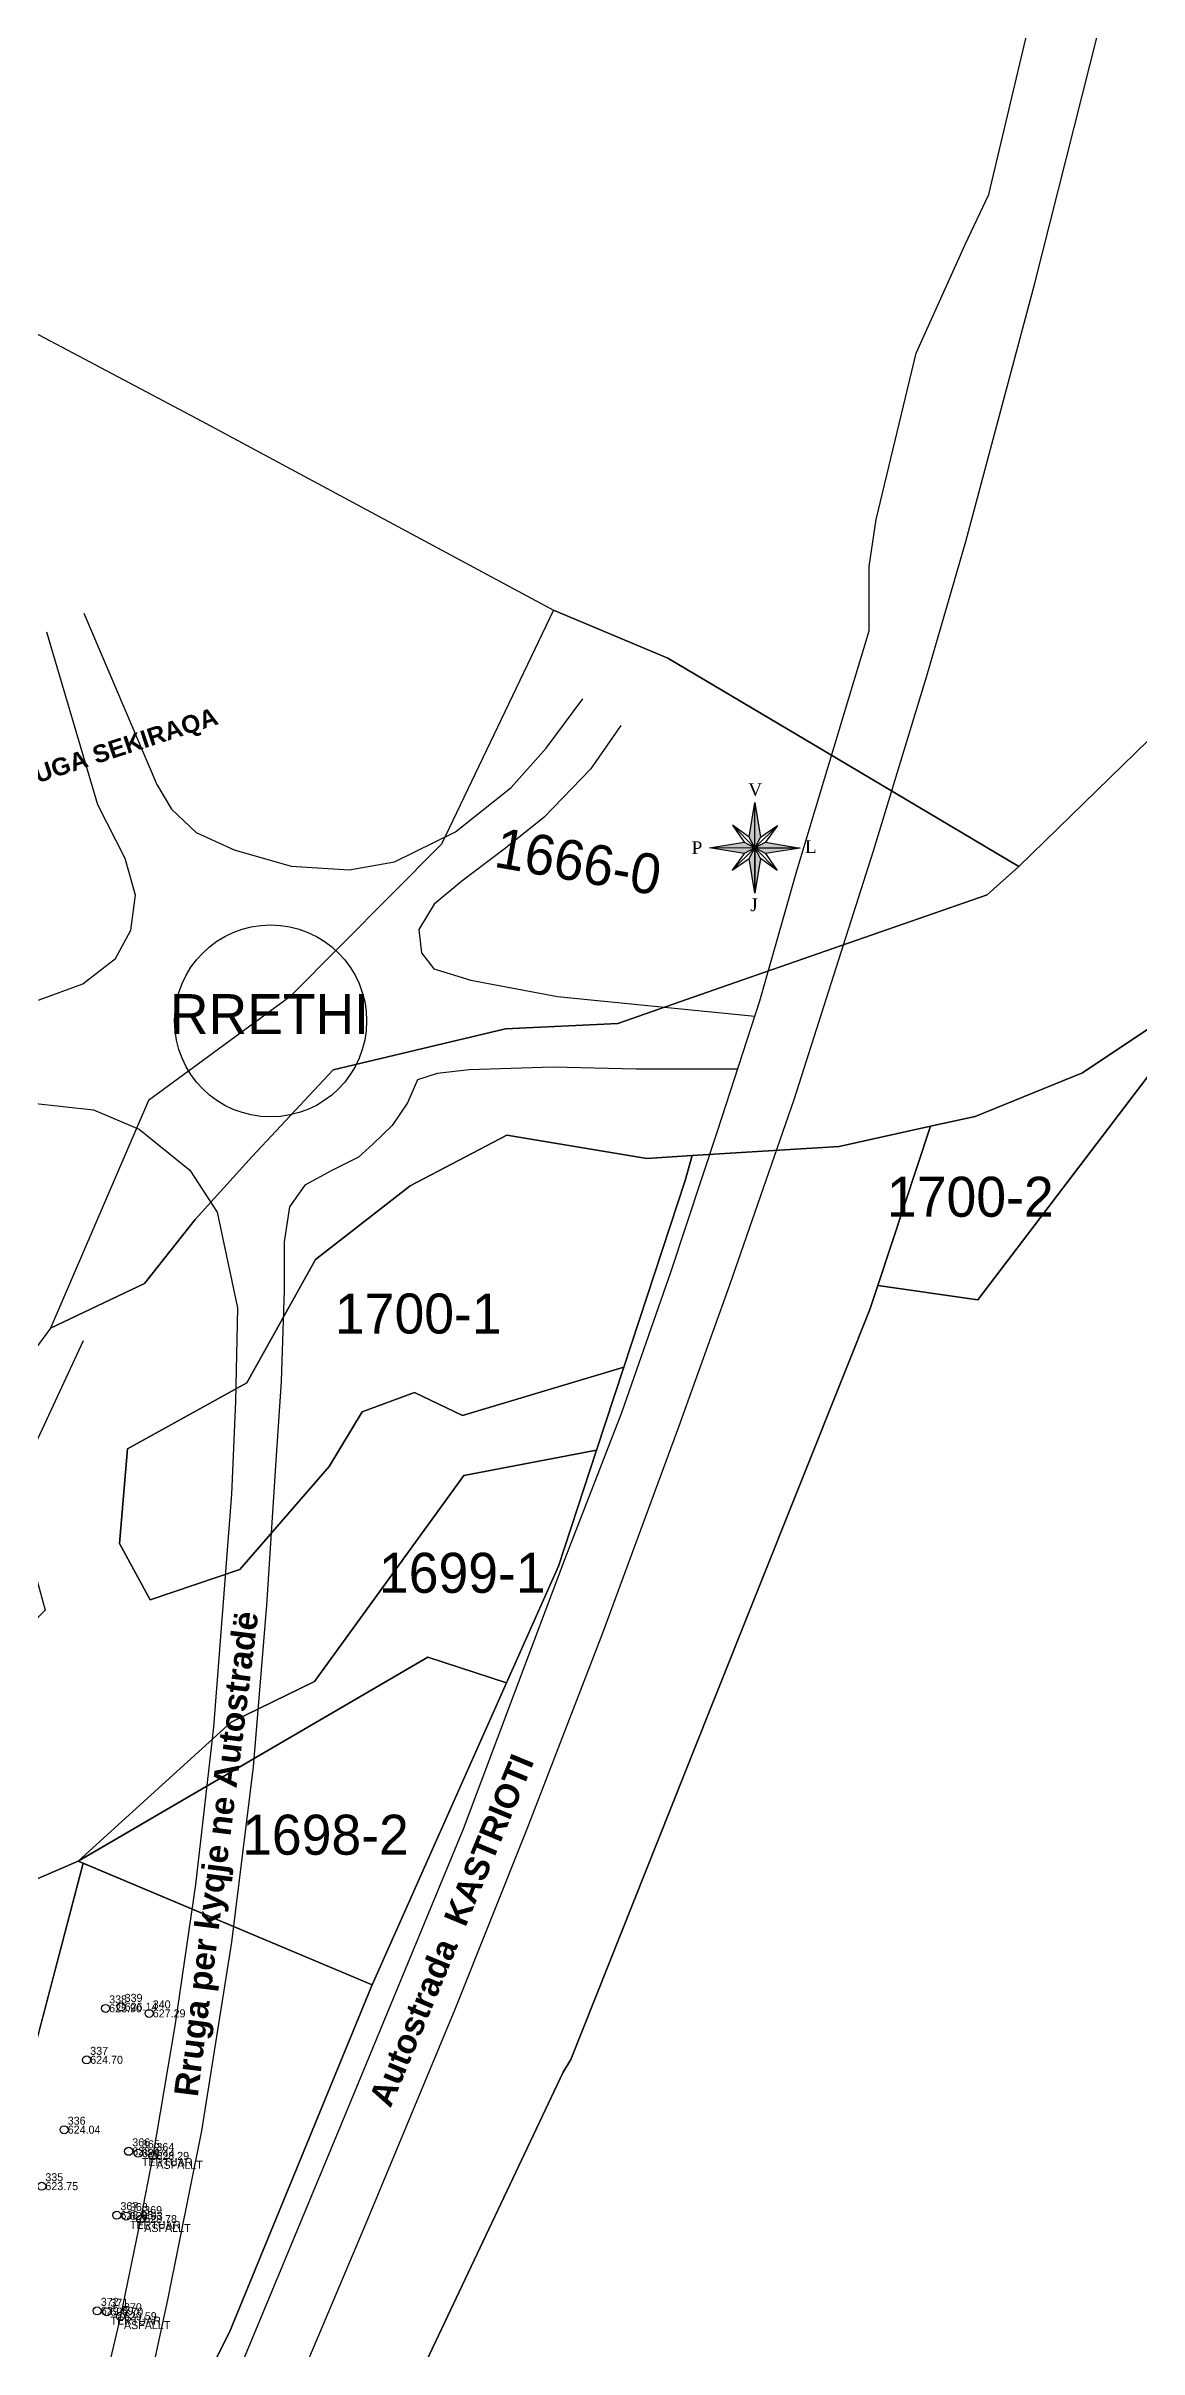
# Model space of a CAD drawing. Header units: centimetres. Extents: x 85226 to 578505, y -13061 to 170378.
# Drawn here: x 473922 to 487576, y 96810 to 125586 of the extents above; entities that cross this region are included whole.
import ezdxf
from ezdxf.enums import TextEntityAlignment as Align

# ---------------------------------------------------------------- set-up
doc = ezdxf.new("R2010")
doc.units = ezdxf.units.CM
for name, color, linetype in [('_KOCKA', 5, 'Continuous'), ('OBILIQ_A10_PAR_PARCEL_TXT', 7, 'Continuous'), ('OBILIQ_PAR_PARCELGEOM_ILI', 7, 'Continuous'), ('Parcela Baze', 7, 'Continuous'), ('V-NODE', 1, 'Continuous'), ('V-NODE-TEXT', 11, 'Continuous')]:
    doc.layers.add(name, color=color, linetype=linetype)
doc.layers.add('Nr-Ri', color=1, linetype='Continuous', lineweight=0)
doc.layers.add('Text', color=7, linetype='Continuous', lineweight=18)
doc.styles.add('Dimensionet CM', font='swissc.ttf', dxfattribs={"height": 15})

# ---------------------------------------------------------------- blocks, each defined once
blk = doc.blocks.new('*U3408')
at = {"color": 0, "linetype": 'ByBlock', "lineweight": -2, "transparency": 16777216}
blk.add_line((0, 0), (0, 0), dxfattribs=at)
blk.add_circle((0, 0), 0.5, dxfattribs=at)
blk = doc.blocks.new('*U3643', base_point=(7509543.11, 4726922.97, 623.75))
at = {"layer": 'V-NODE-TEXT', "color": 1, "linetype": 'ByBlock', "char_height": 1}
for s, insert, attachment_point in [('335', (7509543.56, 4726923.58, 623.75), 7), ('623.75', (7509543.56, 4726922.97, 623.75), 4)]:
    blk.add_mtext(s, dxfattribs=dict(at, insert=insert, attachment_point=attachment_point))
blk = doc.blocks.new('*U3644', base_point=(7509543.113, 4726922.968, 623.748))
at = {"layer": 'V-NODE-TEXT', "color": 7, "lineweight": -2}
blk.add_blockref('*U3643', (7509543.113, 4726922.968, 623.748), dxfattribs=at)
blk = doc.blocks.new('*U3645', base_point=(7509543.113, 4726922.968, 623.748))
at = {"layer": 'V-NODE', "color": 7, "lineweight": -2, "xscale": 0.9999999800000003, "yscale": 0.9999999800000003, "zscale": 0.9999999800000003}
blk.add_blockref('*U3408', (7509543.113, 4726922.968, 623.748), dxfattribs=at)
at = {"layer": 'V-NODE-TEXT', "color": 7, "lineweight": -2}
blk.add_blockref('*U3644', (7509543.113, 4726922.968, 623.748), dxfattribs=at)
blk = doc.blocks.new('*U3646', base_point=(7509545.909, 4726930.025, 624.0448))
at = {"layer": 'V-NODE-TEXT', "color": 1, "linetype": 'ByBlock', "char_height": 1}
for s, insert, attachment_point in [('336', (7509546.359, 4726930.635573, 624.0448), 7), ('624.04', (7509546.359, 4726930.025, 624.0448), 4)]:
    blk.add_mtext(s, dxfattribs=dict(at, insert=insert, attachment_point=attachment_point))
blk = doc.blocks.new('*U3647', base_point=(7509545.909, 4726930.025, 624.045))
at = {"layer": 'V-NODE-TEXT', "color": 7, "lineweight": -2}
blk.add_blockref('*U3646', (7509545.909, 4726930.025, 624.045), dxfattribs=at)
blk = doc.blocks.new('*U3648', base_point=(7509545.909, 4726930.025, 624.045))
at = {"layer": 'V-NODE', "color": 7, "lineweight": -2, "xscale": 0.9999999800000003, "yscale": 0.9999999800000003, "zscale": 0.9999999800000003}
blk.add_blockref('*U3408', (7509545.909, 4726930.025, 624.045), dxfattribs=at)
at = {"layer": 'V-NODE-TEXT', "color": 7, "lineweight": -2}
blk.add_blockref('*U3647', (7509545.909, 4726930.025, 624.045), dxfattribs=at)
blk = doc.blocks.new('*U3649', base_point=(7509548.717, 4726938.755, 624.6972))
at = {"layer": 'V-NODE-TEXT', "color": 1, "linetype": 'ByBlock', "char_height": 1}
for s, insert, attachment_point in [('337', (7509549.167, 4726939.365573, 624.6972), 7), ('624.70', (7509549.167, 4726938.755, 624.6972), 4)]:
    blk.add_mtext(s, dxfattribs=dict(at, insert=insert, attachment_point=attachment_point))
blk = doc.blocks.new('*U3650', base_point=(7509548.717, 4726938.755, 624.697))
at = {"layer": 'V-NODE-TEXT', "color": 7, "lineweight": -2}
blk.add_blockref('*U3649', (7509548.717, 4726938.755, 624.697), dxfattribs=at)
blk = doc.blocks.new('*U3651', base_point=(7509548.717, 4726938.755, 624.697))
at = {"layer": 'V-NODE', "color": 7, "lineweight": -2, "xscale": 0.9999999800000003, "yscale": 0.9999999800000003, "zscale": 0.9999999800000003}
blk.add_blockref('*U3408', (7509548.717, 4726938.755, 624.697), dxfattribs=at)
at = {"layer": 'V-NODE-TEXT', "color": 7, "lineweight": -2}
blk.add_blockref('*U3650', (7509548.717, 4726938.755, 624.697), dxfattribs=at)
blk = doc.blocks.new('*U3652', base_point=(7509551.088, 4726945.189, 625.9027))
at = {"layer": 'V-NODE-TEXT', "color": 1, "linetype": 'ByBlock', "char_height": 1}
for s, insert, attachment_point in [('338', (7509551.538, 4726945.799573, 625.9027), 7), ('625.90', (7509551.538, 4726945.189, 625.9027), 4)]:
    blk.add_mtext(s, dxfattribs=dict(at, insert=insert, attachment_point=attachment_point))
blk = doc.blocks.new('*U3653', base_point=(7509551.088, 4726945.189, 625.903))
at = {"layer": 'V-NODE-TEXT', "color": 7, "lineweight": -2}
blk.add_blockref('*U3652', (7509551.088, 4726945.189, 625.903), dxfattribs=at)
blk = doc.blocks.new('*U3654', base_point=(7509551.088, 4726945.189, 625.903))
at = {"layer": 'V-NODE', "color": 7, "lineweight": -2, "xscale": 0.9999999800000003, "yscale": 0.9999999800000003, "zscale": 0.9999999800000003}
blk.add_blockref('*U3408', (7509551.088, 4726945.189, 625.903), dxfattribs=at)
at = {"layer": 'V-NODE-TEXT', "color": 7, "lineweight": -2}
blk.add_blockref('*U3653', (7509551.088, 4726945.189, 625.903), dxfattribs=at)
blk = doc.blocks.new('*U3655', base_point=(7509553.021, 4726945.375, 626.1401))
at = {"layer": 'V-NODE-TEXT', "color": 1, "linetype": 'ByBlock', "char_height": 1}
for s, insert, attachment_point in [('339', (7509553.471, 4726945.985573, 626.1401), 7), ('626.14', (7509553.471, 4726945.375, 626.1401), 4)]:
    blk.add_mtext(s, dxfattribs=dict(at, insert=insert, attachment_point=attachment_point))
blk = doc.blocks.new('*U3656', base_point=(7509553.021, 4726945.375, 626.14))
at = {"layer": 'V-NODE-TEXT', "color": 7, "lineweight": -2}
blk.add_blockref('*U3655', (7509553.021, 4726945.375, 626.14), dxfattribs=at)
blk = doc.blocks.new('*U3657', base_point=(7509553.021, 4726945.375, 626.14))
at = {"layer": 'V-NODE', "color": 7, "lineweight": -2, "xscale": 0.9999999800000003, "yscale": 0.9999999800000003, "zscale": 0.9999999800000003}
blk.add_blockref('*U3408', (7509553.021, 4726945.375, 626.14), dxfattribs=at)
at = {"layer": 'V-NODE-TEXT', "color": 7, "lineweight": -2}
blk.add_blockref('*U3656', (7509553.021, 4726945.375, 626.14), dxfattribs=at)
blk = doc.blocks.new('*U3658', base_point=(7509556.534, 4726944.556, 627.292))
at = {"layer": 'V-NODE-TEXT', "color": 1, "linetype": 'ByBlock', "char_height": 1}
for s, insert, attachment_point in [('340', (7509556.984, 4726945.166573, 627.292), 7), ('627.29', (7509556.984, 4726944.556, 627.292), 4)]:
    blk.add_mtext(s, dxfattribs=dict(at, insert=insert, attachment_point=attachment_point))
blk = doc.blocks.new('*U3659', base_point=(7509556.534, 4726944.556, 627.292))
at = {"layer": 'V-NODE-TEXT', "color": 7, "lineweight": -2}
blk.add_blockref('*U3658', (7509556.534, 4726944.556, 627.292), dxfattribs=at)
blk = doc.blocks.new('*U3660', base_point=(7509556.534, 4726944.556, 627.292))
at = {"layer": 'V-NODE', "color": 7, "lineweight": -2, "xscale": 0.9999999800000003, "yscale": 0.9999999800000003, "zscale": 0.9999999800000003}
blk.add_blockref('*U3408', (7509556.534, 4726944.556, 627.292), dxfattribs=at)
at = {"layer": 'V-NODE-TEXT', "color": 7, "lineweight": -2}
blk.add_blockref('*U3659', (7509556.534, 4726944.556, 627.292), dxfattribs=at)
blk = doc.blocks.new('*U3661', base_point=(7509556.983, 4726926.748, 628.2933))
at = {"layer": 'V-NODE-TEXT', "color": 1, "linetype": 'ByBlock', "char_height": 1}
for s, insert, attachment_point in [('364', (7509557.433, 4726927.358573, 628.2933), 7), ('ASFALLT', (7509557.433, 4726926.137427, 628.2933), 1), ('628.29', (7509557.433, 4726926.748, 628.2933), 4)]:
    blk.add_mtext(s, dxfattribs=dict(at, insert=insert, attachment_point=attachment_point))
blk = doc.blocks.new('*U3662', base_point=(7509556.983, 4726926.748, 628.293))
at = {"layer": 'V-NODE-TEXT', "color": 7, "lineweight": -2}
blk.add_blockref('*U3661', (7509556.983, 4726926.748, 628.293), dxfattribs=at)
blk = doc.blocks.new('*U3663', base_point=(7509556.983, 4726926.748, 628.293))
at = {"layer": 'V-NODE', "color": 7, "lineweight": -2, "xscale": 0.9999999800000003, "yscale": 0.9999999800000003, "zscale": 0.9999999800000003}
blk.add_blockref('*U3408', (7509556.983, 4726926.748, 628.293), dxfattribs=at)
at = {"layer": 'V-NODE-TEXT', "color": 7, "lineweight": -2}
blk.add_blockref('*U3662', (7509556.983, 4726926.748, 628.293), dxfattribs=at)
blk = doc.blocks.new('*U3664', base_point=(7509555.181, 4726927.082, 628.4373))
at = {"layer": 'V-NODE-TEXT', "color": 1, "linetype": 'ByBlock', "char_height": 1}
for s, insert, attachment_point in [('365', (7509555.631, 4726927.692573, 628.4373), 7), ('TERTUAR', (7509555.631, 4726926.471427, 628.4373), 1), ('628.44', (7509555.631, 4726927.082, 628.4373), 4)]:
    blk.add_mtext(s, dxfattribs=dict(at, insert=insert, attachment_point=attachment_point))
blk = doc.blocks.new('*U3665', base_point=(7509555.181, 4726927.082, 628.437))
at = {"layer": 'V-NODE-TEXT', "color": 7, "lineweight": -2}
blk.add_blockref('*U3664', (7509555.181, 4726927.082, 628.437), dxfattribs=at)
blk = doc.blocks.new('*U3666', base_point=(7509555.181, 4726927.082, 628.437))
at = {"layer": 'V-NODE', "color": 7, "lineweight": -2, "xscale": 0.9999999800000003, "yscale": 0.9999999800000003, "zscale": 0.9999999800000003}
blk.add_blockref('*U3408', (7509555.181, 4726927.082, 628.437), dxfattribs=at)
at = {"layer": 'V-NODE-TEXT', "color": 7, "lineweight": -2}
blk.add_blockref('*U3665', (7509555.181, 4726927.082, 628.437), dxfattribs=at)
blk = doc.blocks.new('*U3667', base_point=(7509553.97, 4726927.33, 628.37))
at = {"layer": 'V-NODE-TEXT', "color": 1, "linetype": 'ByBlock', "char_height": 1}
for s, insert, attachment_point in [('366', (7509554.42, 4726927.94, 628.37), 7), ('628.37', (7509554.42, 4726927.33, 628.37), 4)]:
    blk.add_mtext(s, dxfattribs=dict(at, insert=insert, attachment_point=attachment_point))
blk = doc.blocks.new('*U3668', base_point=(7509553.971, 4726927.326, 628.372))
at = {"layer": 'V-NODE-TEXT', "color": 7, "lineweight": -2}
blk.add_blockref('*U3667', (7509553.971, 4726927.326, 628.372), dxfattribs=at)
blk = doc.blocks.new('*U3669', base_point=(7509553.971, 4726927.326, 628.372))
at = {"layer": 'V-NODE', "color": 7, "lineweight": -2, "xscale": 0.9999999800000003, "yscale": 0.9999999800000003, "zscale": 0.9999999800000003}
blk.add_blockref('*U3408', (7509553.971, 4726927.326, 628.372), dxfattribs=at)
at = {"layer": 'V-NODE-TEXT', "color": 7, "lineweight": -2}
blk.add_blockref('*U3668', (7509553.971, 4726927.326, 628.372), dxfattribs=at)
blk = doc.blocks.new('*U3670', base_point=(7509552.493, 4726919.342, 628.8545))
at = {"layer": 'V-NODE-TEXT', "color": 1, "linetype": 'ByBlock', "char_height": 1}
for s, insert, attachment_point in [('367', (7509552.943, 4726919.952573, 628.8545), 7), ('628.85', (7509552.943, 4726919.342, 628.8545), 4)]:
    blk.add_mtext(s, dxfattribs=dict(at, insert=insert, attachment_point=attachment_point))
blk = doc.blocks.new('*U3671', base_point=(7509552.493, 4726919.342, 628.855))
at = {"layer": 'V-NODE-TEXT', "color": 7, "lineweight": -2}
blk.add_blockref('*U3670', (7509552.493, 4726919.342, 628.855), dxfattribs=at)
blk = doc.blocks.new('*U3672', base_point=(7509552.493, 4726919.342, 628.855))
at = {"layer": 'V-NODE', "color": 7, "lineweight": -2, "xscale": 0.9999999800000003, "yscale": 0.9999999800000003, "zscale": 0.9999999800000003}
blk.add_blockref('*U3408', (7509552.493, 4726919.342, 628.855), dxfattribs=at)
at = {"layer": 'V-NODE-TEXT', "color": 7, "lineweight": -2}
blk.add_blockref('*U3671', (7509552.493, 4726919.342, 628.855), dxfattribs=at)
blk = doc.blocks.new('*U3673', base_point=(7509553.68, 4726919.24, 628.93))
at = {"layer": 'V-NODE-TEXT', "color": 1, "linetype": 'ByBlock', "char_height": 1}
for s, insert, attachment_point in [('368', (7509554.13, 4726919.85, 628.93), 7), ('628.93', (7509554.13, 4726919.24, 628.93), 4), ('TERTUAR', (7509554.13, 4726918.63, 628.93), 1)]:
    blk.add_mtext(s, dxfattribs=dict(at, insert=insert, attachment_point=attachment_point))
blk = doc.blocks.new('*U3674', base_point=(7509553.681, 4726919.237, 628.934))
at = {"layer": 'V-NODE-TEXT', "color": 7, "lineweight": -2}
blk.add_blockref('*U3673', (7509553.681, 4726919.237, 628.934), dxfattribs=at)
blk = doc.blocks.new('*U3675', base_point=(7509553.681, 4726919.237, 628.934))
at = {"layer": 'V-NODE', "color": 7, "lineweight": -2, "xscale": 0.9999999800000003, "yscale": 0.9999999800000003, "zscale": 0.9999999800000003}
blk.add_blockref('*U3408', (7509553.681, 4726919.237, 628.934), dxfattribs=at)
at = {"layer": 'V-NODE-TEXT', "color": 7, "lineweight": -2}
blk.add_blockref('*U3674', (7509553.681, 4726919.237, 628.934), dxfattribs=at)
blk = doc.blocks.new('*U3676', base_point=(7509555.466, 4726918.858, 628.7833))
at = {"layer": 'V-NODE-TEXT', "color": 1, "linetype": 'ByBlock', "char_height": 1}
for s, insert, attachment_point in [('369', (7509555.916, 4726919.468573, 628.7833), 7), ('628.78', (7509555.916, 4726918.858, 628.7833), 4), ('ASFALLT', (7509555.916, 4726918.247427, 628.7833), 1)]:
    blk.add_mtext(s, dxfattribs=dict(at, insert=insert, attachment_point=attachment_point))
blk = doc.blocks.new('*U3677', base_point=(7509555.466, 4726918.858, 628.783))
at = {"layer": 'V-NODE-TEXT', "color": 7, "lineweight": -2}
blk.add_blockref('*U3676', (7509555.466, 4726918.858, 628.783), dxfattribs=at)
blk = doc.blocks.new('*U3678', base_point=(7509555.466, 4726918.858, 628.783))
at = {"layer": 'V-NODE', "color": 7, "lineweight": -2, "xscale": 0.9999999800000003, "yscale": 0.9999999800000003, "zscale": 0.9999999800000003}
blk.add_blockref('*U3408', (7509555.466, 4726918.858, 628.783), dxfattribs=at)
at = {"layer": 'V-NODE-TEXT', "color": 7, "lineweight": -2}
blk.add_blockref('*U3677', (7509555.466, 4726918.858, 628.783), dxfattribs=at)
blk = doc.blocks.new('*U3679', base_point=(7509552.936, 4726906.716, 629.5912))
at = {"layer": 'V-NODE-TEXT', "color": 1, "linetype": 'ByBlock', "char_height": 1}
for s, insert, attachment_point in [('370', (7509553.386, 4726907.326573, 629.5912), 7), ('ASFALLT', (7509553.386, 4726906.105427, 629.5912), 1), ('629.59', (7509553.386, 4726906.716, 629.5912), 4)]:
    blk.add_mtext(s, dxfattribs=dict(at, insert=insert, attachment_point=attachment_point))
blk = doc.blocks.new('*U3680', base_point=(7509552.936, 4726906.716, 629.591))
at = {"layer": 'V-NODE-TEXT', "color": 7, "lineweight": -2}
blk.add_blockref('*U3679', (7509552.936, 4726906.716, 629.591), dxfattribs=at)
blk = doc.blocks.new('*U3681', base_point=(7509552.936, 4726906.716, 629.591))
at = {"layer": 'V-NODE', "color": 7, "lineweight": -2, "xscale": 0.9999999800000003, "yscale": 0.9999999800000003, "zscale": 0.9999999800000003}
blk.add_blockref('*U3408', (7509552.936, 4726906.716, 629.591), dxfattribs=at)
at = {"layer": 'V-NODE-TEXT', "color": 7, "lineweight": -2}
blk.add_blockref('*U3680', (7509552.936, 4726906.716, 629.591), dxfattribs=at)
blk = doc.blocks.new('*U3682', base_point=(7509551.244, 4726907.278, 629.6957))
at = {"layer": 'V-NODE-TEXT', "color": 1, "linetype": 'ByBlock', "char_height": 1}
for s, insert, attachment_point in [('371', (7509551.694, 4726907.888573, 629.6957), 7), ('629.70', (7509551.694, 4726907.278, 629.6957), 4), ('TERTUAR', (7509551.694, 4726906.667427, 629.6957), 1)]:
    blk.add_mtext(s, dxfattribs=dict(at, insert=insert, attachment_point=attachment_point))
blk = doc.blocks.new('*U3683', base_point=(7509551.244, 4726907.278, 629.696))
at = {"layer": 'V-NODE-TEXT', "color": 7, "lineweight": -2}
blk.add_blockref('*U3682', (7509551.244, 4726907.278, 629.696), dxfattribs=at)
blk = doc.blocks.new('*U3684', base_point=(7509551.244, 4726907.278, 629.696))
at = {"layer": 'V-NODE', "color": 7, "lineweight": -2, "xscale": 0.9999999800000003, "yscale": 0.9999999800000003, "zscale": 0.9999999800000003}
blk.add_blockref('*U3408', (7509551.244, 4726907.278, 629.696), dxfattribs=at)
at = {"layer": 'V-NODE-TEXT', "color": 7, "lineweight": -2}
blk.add_blockref('*U3683', (7509551.244, 4726907.278, 629.696), dxfattribs=at)
blk = doc.blocks.new('*U3685', base_point=(7509550.037, 4726907.392, 629.5898))
at = {"layer": 'V-NODE-TEXT', "color": 1, "linetype": 'ByBlock', "char_height": 1}
for s, insert, attachment_point in [('372', (7509550.487, 4726908.002573, 629.5898), 7), ('629.59', (7509550.487, 4726907.392, 629.5898), 4)]:
    blk.add_mtext(s, dxfattribs=dict(at, insert=insert, attachment_point=attachment_point))
blk = doc.blocks.new('*U3686', base_point=(7509550.037, 4726907.392, 629.59))
at = {"layer": 'V-NODE-TEXT', "color": 7, "lineweight": -2}
blk.add_blockref('*U3685', (7509550.037, 4726907.392, 629.59), dxfattribs=at)
blk = doc.blocks.new('*U3687', base_point=(7509550.037, 4726907.392, 629.59))
at = {"layer": 'V-NODE', "color": 7, "lineweight": -2, "xscale": 0.9999999800000003, "yscale": 0.9999999800000003, "zscale": 0.9999999800000003}
blk.add_blockref('*U3408', (7509550.037, 4726907.392, 629.59), dxfattribs=at)
at = {"layer": 'V-NODE-TEXT', "color": 7, "lineweight": -2}
blk.add_blockref('*U3686', (7509550.037, 4726907.392, 629.59), dxfattribs=at)

msp = doc.modelspace()

# ---------------------------------------------------------------- hatches: boundary and pattern name
h = msp.add_hatch(color=161)
h.paths.add_polyline_path([(482209.464, 115569.062), (482776.722, 115567.033), (482642.109, 115497.769)])
h.paths.add_polyline_path([(482776.722, 115567.033), (482845.986, 115432.42), (482774.693, 114999.775)])
h.paths.add_polyline_path([(483343.98, 115565.004), (482776.722, 115567.033), (482911.335, 115636.297)])
h.paths.add_polyline_path([(482776.722, 115567.033), (482707.458, 115701.646), (482778.751, 116134.291)])
h = msp.add_hatch(color=1)
h.paths.add_polyline_path([(482209.464, 115569.062), (482642.608, 115637.258), (482776.722, 115567.033)])
h.paths.add_polyline_path([(483343.98, 115565.004), (482910.836, 115496.808), (482776.722, 115567.033)])
h.paths.add_polyline_path([(482706.497, 115432.919), (482776.722, 115567.033), (482774.693, 114999.775)])
h.paths.add_polyline_path([(482846.947, 115701.147), (482776.722, 115567.033), (482778.751, 116134.291)])

# ---------------------------------------------------------------- linework, layer by layer
for p, q in [((482707.458, 115701.646, -61765.88), (482778.751, 116134.291, -61765.88)), ((482776.722, 115567.033, -61765.88), (482778.751, 116134.291, -61765.88)), ((482778.751, 116134.291, -61765.88), (482846.947, 115701.147, -61765.88)), ((482496.948, 115848.816, -61765.88), (482642.608, 115637.258, -61765.88)), ((482707.458, 115701.646, -61765.88), (482496.948, 115848.816, -61765.88)), ((482496.948, 115848.816, -61765.88), (482776.722, 115567.033, -61765.88)), ((482776.722, 115567.033, -61765.88), (482707.458, 115701.646, -61765.88)), ((482776.722, 115567.033, -61765.88), (483058.505, 115846.807, -61765.88)), ((482846.947, 115701.147, -61765.88), (482776.722, 115567.033, -61765.88)), ((482846.947, 115701.147, -61765.88), (483058.505, 115846.807, -61765.88)), ((483058.505, 115846.807, -61765.88), (482911.335, 115636.297, -61765.88)), ((482209.464, 115569.062, -61765.88), (482642.608, 115637.258, -61765.88)), ((482642.109, 115497.769, -61765.88), (482209.464, 115569.062, -61765.88)), ((483343.98, 115565.004, -61765.88), (482209.464, 115569.062, -61765.88)), ((482494.939, 115287.259, -61765.88), (482776.722, 115567.033, -61765.88)), ((482642.109, 115497.769, -61765.88), (482494.939, 115287.259, -61765.88)), ((482494.939, 115287.259, -61765.88), (482706.497, 115432.919, -61765.88)), ((482776.722, 115567.033, -61765.88), (482642.109, 115497.769, -61765.88)), ((482642.608, 115637.258, -61765.88), (482776.722, 115567.033, -61765.88)), ((482706.497, 115432.919, -61765.88), (482776.722, 115567.033, -61765.88)), ((482774.693, 114999.775, -61765.88), (482706.497, 115432.919, -61765.88)), ((482774.693, 114999.775, -61765.88), (482776.722, 115567.033, -61765.88)), ((482776.722, 115567.033, -61765.88), (482774.693, 114999.775, -61765.88)), ((482845.986, 115432.42, -61765.88), (482774.693, 114999.775, -61765.88)), ((482776.722, 115567.033, -61765.88), (482911.335, 115636.297, -61765.88)), ((482776.722, 115567.033, -61765.88), (483056.496, 115285.25, -61765.88)), ((482776.722, 115567.033, -61765.88), (483343.98, 115565.004, -61765.88)), ((482910.836, 115496.808, -61765.88), (482776.722, 115567.033, -61765.88)), ((482845.986, 115432.42, -61765.88), (482776.722, 115567.033, -61765.88)), ((483056.496, 115285.25, -61765.88), (482845.986, 115432.42, -61765.88)), ((483343.98, 115565.004, -61765.88), (482910.836, 115496.808, -61765.88)), ((482910.836, 115496.808, -61765.88), (483056.496, 115285.25, -61765.88)), ((482911.335, 115636.297, -61765.88), (483343.98, 115565.004, -61765.88))]:
    msp.add_line(p, q)
at = {"layer": '_KOCKA', "color": 5, "lineweight": 30, "flags": 128}
for points in [[(468364.561, 73235.502), (469285.84, 76417.537), (469898.177, 78389.628), (470601.699, 80315.596), (471096.733, 81776.277), (471867.257, 83735.74), (472605.293, 85674.48), (473300.44, 87416.225), (474256.366, 89687.993), (475145.204, 91750.45), (476268.781, 94441.788), (477047.681, 96309.14), (477919.938, 98380.377), (479034.581, 101053.594), (479931.885, 103309.385), (480878.869, 105756.425), (481826.586, 108330.538), (482463.106, 110105.779), (483268.116, 112421.263), (484257.346, 115531.018), (484927.367, 117716.573), (485414.18, 119395.167), (486269.155, 122605.255), (487065.51, 125756.93)], [(476255.977, 96354.252), (477615.933, 99632.918), (479137.501, 103309.386), (479785.361, 105038.462), (480406.668, 106686.533), (481116.733, 108512.09), (481726.861, 110266.598), (482310.128, 112028.767), (482839.48, 113653.885), (483299.707, 115278.858), (483882.975, 117218.512), (484204.411, 118278.891), (484204.411, 119082.893), (484293.76, 119669.942), (484791.564, 121750.136), (485405.011, 123106.84), (485698.587, 123732.174), (486221.92, 125927.225)], [(474392.961, 118501.529), (475306.293, 116359.095), (475488.354, 116050.439), (475797.066, 115757.61), (476272.008, 115543.924), (476984.421, 115338.153), (477706.55, 115291.011), (478276.481, 115393.896), (479036.388, 115765.868), (479734.229, 116320.764), (480169.593, 116811.45), (480629.132, 117429.333)], [(474790.816, 114183.188), (474981.749, 114538.809), (475037.159, 114974.095), (474910.508, 115433.124), (474570.133, 116105.838), (473931.713, 118263.925)], [(481104.074, 117096.933), (480724.12, 116550.847), (480146.274, 115949.361), (479663.418, 115561.561), (479117.234, 115150.018), (478768.943, 114865.104), (478578.967, 114548.532), (478610.629, 114255.703), (478765.821, 114054.28), (479226.918, 113915.48), (480309.294, 113710.611), (482776.969, 113461.975)], [(446055.488, 103110.755), (450306.238, 105941.379), (451122.693, 106446.501), (452382.051, 107160.903), (453820.611, 107952.217), (455518.791, 108780.927), (457488.685, 109634.372), (459613.327, 110430.391), (461275.374, 110982.984), (463477.83, 111592.087), (465175.084, 111993.194), (467214.28, 112367.31), (470152.972, 112852.839), (471760.52, 113162.46), (473036.445, 113448.38), (473834.604, 113669.612), (474379.882, 113867.142), (474790.816, 114183.188)], [(482562.122, 112802.392), (481299.474, 112802.392), (480252.866, 112826.175), (479206.258, 112794.465), (478809.816, 112746.9), (478564.022, 112667.626), (478437.161, 112382.238), (478246.868, 112096.85), (478009.002, 111866.955), (477826.639, 111700.479), (477493.627, 111534.003), (477152.688, 111351.672), (476962.395, 111082.139), (476898.402, 110643.827), (476898.402, 110041.342), (476858.355, 108897.513), (476786.995, 107843.165), (476675.509, 106104.914), (476508.573, 104081.822), (476238.655, 101891.363), (475865.397, 99534.017), (475437.24, 97425.32), (475095.36, 95844.15)], [(446793.487, 102821.267), (450657.463, 105394.334), (451454.163, 105887.234), (452699.063, 106593.434), (454119.963, 107375.034), (455790.663, 108190.334), (457732.063, 109031.434), (459829.963, 109817.434), (461464.663, 110360.934), (463639.263, 110962.334), (465308.563, 111356.834), (467320.963, 111726.034), (470238.863, 112161.834), (471484.563, 112242.734), (472924.563, 112318.334), (473754.663, 112377.334), (474514.363, 112293.334), (475084.863, 112052.934)]]:
    msp.add_lwpolyline(points, dxfattribs=at)
at = {"layer": '_KOCKA', "color": 5, "lineweight": 30, "elevation": 62365.36, "flags": 128}
msp.add_lwpolyline([(475084.863, 112052.934), (475719.463, 111541.234), (476060.663, 111016.334), (476312.763, 109818.634), (476287.363, 108648.934), (476237.263, 107490.134), (476013.163, 104580.534), (475786.563, 102612.334), (475535.563, 100870.034), (475254.563, 99221.334), (475102.863, 98432.334), (474849.863, 97218.134), (474351.663, 95103.634), (473748.363, 92903.234), (473001.063, 90495.534), (472097.863, 87935.234), (470854.563, 84592.034), (470331.563, 83155.634), (469515.371, 80564.918), (468897.195, 78342.528), (468203.711, 76103.598), (467401.752, 73455.486)], dxfattribs=at)
at = {"layer": '_KOCKA', "elevation": 62207.42, "flags": 128}
msp.add_lwpolyline([(474385.513, 109406.084), (473601.089, 107721.606), (473051.881, 106409.677), (472526.771, 105387.761), (471527.833, 104186.157), (470559.851, 103208.485), (469551.063, 101912.334)], dxfattribs=at)
at = {"layer": '_KOCKA', "color": 5, "lineweight": 30}
msp.add_circle((476726.853, 113404.357), 1200, dxfattribs=at)
at = {"layer": 'OBILIQ_PAR_PARCELGEOM_ILI', "color": 7, "linetype": 'Continuous'}
for points in [[(467060.863, 125666.734), (471446.063, 123238.934), (475869.563, 120900.034), (480262.863, 118535.634), (481690.563, 117935.834), (483529.063, 116844.734), (486074.863, 115333.834), (488828.863, 118016.934), (489816.263, 119366.434), (492397.763, 122020.334), (495572.763, 126304.434)], [(488828.863, 118016.934), (486074.863, 115333.834), (485677.763, 114979.134), (482615.263, 113913.534), (481065.163, 113374.134), (479662.863, 113306.534), (477508.563, 112791.334), (476494.763, 111709.934), (475785.163, 110924.434), (475151.563, 110121.834), (473977.263, 109564.334), (473225.063, 108545.034), (473911.463, 106041.034), (471140.263, 103206.434), (467873.463, 101401.534), (464098.063, 100206.834), (460322.863, 100689.934), (458632.163, 99914.534), (455606.863, 99050.234), (458428.863, 100880.634), (457450.063, 101033.134), (456242.463, 100690.034), (455289.063, 99838.334)], [(472475.063, 102108.534), (474320.863, 102905.434), (476232.363, 104640.534), (477276.163, 105151.034), (479142.463, 107722.034), (480799.263, 108038.534), (481139.563, 109076.334), (479126.463, 108472.434), (478523.063, 108760.734), (477871.663, 108520.434), (477460.463, 107836.934), (476344.463, 106550.234), (475223.163, 106171.134), (474838.763, 106875.934), (474940.263, 108056.034), (476429.963, 108883.534), (477289.763, 110421.334), (478469.763, 111345.034), (479676.563, 111975.034), (481427.963, 111686.634), (481993.163, 111721.834), (483830.763, 111836.134), (484973.163, 112087.534), (485528.763, 112209.834), (486868.963, 112754.434), (488602.963, 113911.834)], [(488602.963, 113911.834), (485563.863, 109919.934), (484312.863, 110096.434), (484214.463, 109799.734), (483917.663, 109056.334), (482214.263, 104789.934), (482043.963, 104362.634), (480476.163, 100427.734), (480384.163, 100270.134), (476487.263, 92043.134), (481185.863, 90373.534), (485844.363, 88663.934), (486847.563, 88291.234), (486993.363, 88380.834), (491302.963, 90921.434)], [(476487.263, 92043.134), (480384.163, 100270.134), (480476.163, 100427.734), (482043.963, 104362.634), (482214.263, 104789.934), (483917.663, 109056.334), (484214.463, 109799.734), (484312.863, 110096.434), (484973.163, 112087.534), (483830.763, 111836.134), (481993.163, 111721.834), (481904.563, 111409.734), (481139.563, 109076.334), (480799.263, 108038.534), (480324.363, 106589.934), (479675.963, 105133.134), (477995.463, 101357.734), (477984.163, 101330.134), (476213.963, 97020.334), (474140.963, 92901.334)]]:
    msp.add_lwpolyline(points, dxfattribs=at)
for points in [[(485677.763, 114979.134), (486074.863, 115333.834), (483529.063, 116844.734), (481690.563, 117935.834), (480262.863, 118535.634), (478860.363, 115612.834), (476967.963, 113703.734), (475202.263, 112411.134), (473977.263, 109564.334), (475151.563, 110121.834), (475785.163, 110924.434), (476494.763, 111709.934), (477508.563, 112791.334), (479662.863, 113306.534), (481065.163, 113374.134), (482615.263, 113913.534), (485677.763, 114979.134)], [(485563.863, 109919.934), (488602.963, 113911.834), (486868.963, 112754.434), (485528.763, 112209.834), (484973.163, 112087.534), (484312.863, 110096.434), (485563.863, 109919.934)], [(479126.463, 108472.434), (481139.563, 109076.334), (481904.563, 111409.734), (481993.163, 111721.834), (481427.963, 111686.634), (479676.563, 111975.034), (478469.763, 111345.034), (477289.763, 110421.334), (476429.963, 108883.534), (474940.263, 108056.034), (474838.763, 106875.934), (475223.163, 106171.134), (476344.463, 106550.234), (477460.463, 107836.934), (477871.663, 108520.434), (478523.063, 108760.734), (479126.463, 108472.434)], [(479675.963, 105133.134), (480324.363, 106589.934), (480799.263, 108038.534), (479142.463, 107722.034), (477276.163, 105151.034), (476232.363, 104640.534), (474320.863, 102905.434), (478690.463, 105453.734), (479675.963, 105133.134)], [(479675.963, 105133.134), (478690.463, 105453.734), (474320.863, 102905.434), (477995.463, 101357.734), (479675.963, 105133.134)], [(477984.163, 101330.134), (477995.463, 101357.734), (474383.263, 102878.534), (471970.263, 93695.534), (474140.963, 92901.334), (476213.963, 97020.334), (477984.163, 101330.134)]]:
    msp.add_lwpolyline(points, close=True, dxfattribs=at)
at = {"layer": 'Parcela Baze', "color": 6}
for points in [[(471970.263, 93695.534), (473343.263, 98920.534), (474383.263, 102878.534), (474320.863, 102905.434), (472475.063, 102108.534), (470559.663, 101018.134), (468497.563, 100300.334), (464246.363, 98765.834), (461617.263, 98920.534), (460459.963, 99741.334), (459701.763, 99449.734), (458817.563, 99109.734), (458101.663, 98851.034), (457493.963, 98508.134), (457003.763, 98189.034), (458583.863, 96397.434)], [(472475.063, 102108.534), (474320.863, 102905.434)]]:
    msp.add_lwpolyline(points, dxfattribs=at)

# ---------------------------------------------------------------- block references
at = {"color": 5, "lineweight": 30, "xscale": 100, "yscale": 100, "zscale": 100}
for name, p in [('*U3654', (474665.063, 101065.434, 62590.27)), ('*U3657', (474858.363, 101084.034, 62614.01)), ('*U3660', (475209.663, 101002.134, 62729.2)), ('*U3651', (474427.963, 100422.034, 62469.72)), ('*U3648', (474147.163, 99549.034, 62404.48)), ('*U3669', (474953.363, 99279.134, 62837.18)), ('*U3666', (475074.363, 99254.734, 62843.73)), ('*U3663', (475254.563, 99221.334, 62829.33)), ('*U3645', (473867.563, 98843.334, 62374.77)), ('*U3672', (474805.563, 98480.734, 62885.45)), ('*U3675', (474924.363, 98470.234, 62893.38)), ('*U3678', (475102.863, 98432.334, 62878.33)), ('*U3687', (474559.963, 97285.734, 62958.98)), ('*U3684', (474680.663, 97274.334, 62969.57)), ('*U3681', (474849.863, 97218.134, 62959.12))]:
    msp.add_blockref(name, p, dxfattribs=at)

# ---------------------------------------------------------------- texts
at = {"attachment_point": 1, "style": 'Dimensionet CM'}
for s, insert, char_height, rotation in [('{\\fArial|b1|i0|c0|p34;RRUGA SEKIRAQA}', (473325.594, 116445.253), 220, 18.1123879), ('{\\fArial|b1|i0|c0|p34;Rruga per kyqje ne Autostradë}', (475518.088, 99988.851), 300, 82.8490263), ('{\\fArial|b1|i0|c0|p34;Autostrada  KASTRIOTI}', (477946.771, 99925.948), 300, 67.4950962)]:
    msp.add_mtext(s, dxfattribs=dict(at, insert=insert, char_height=char_height, rotation=rotation))
at = {"color": 1, "insert": (482867.294, 116373.486, -61765.88), "char_height": 157.95156, "attachment_point": 3, "style": 'Dimensionet CM'}
msp.add_mtext('{\\fTimes New Roman|b0|i0|c0|p18;V}', dxfattribs=at)
at = {"layer": 'Nr-Ri'}
msp.add_text('RRETHI', height=500, dxfattribs=at).set_placement((476712.647, 113488.918), align=Align.MIDDLE_CENTER)
at = {"layer": 'OBILIQ_A10_PAR_PARCEL_TXT', "color": 7}
msp.add_text('1666-0', height=500, rotation=350, dxfattribs=at).set_placement((480571.463, 115398.234), align=Align.MIDDLE_CENTER)
for s, p in [('1700-2', (485469.063, 111206.934)), ('1700-1', (478572.163, 109748.034)), ('1699-1', (479121.663, 106508.034)), ('1698-2', (477412.163, 103235.334))]:
    msp.add_text(s, height=500, dxfattribs=at).set_placement(p, align=Align.MIDDLE_CENTER)
at = {"layer": 'Text', "char_height": 157.95156, "attachment_point": 3, "style": 'Dimensionet CM'}
for s, insert in [('{\\fTimes New Roman|b0|i0|c0|p18;P}', (482120.335, 115648.796, -61765.88)), ('{\\fTimes New Roman|b0|i0|c0|p18;L}', (483548.63, 115661.506, -61765.88)), ('{\\fTimes New Roman|b0|i0|c0|p18;J}', (482812.332, 114934.311, -61765.88))]:
    msp.add_mtext(s, dxfattribs=dict(at, insert=insert))

doc.saveas('drawing.dxf')
